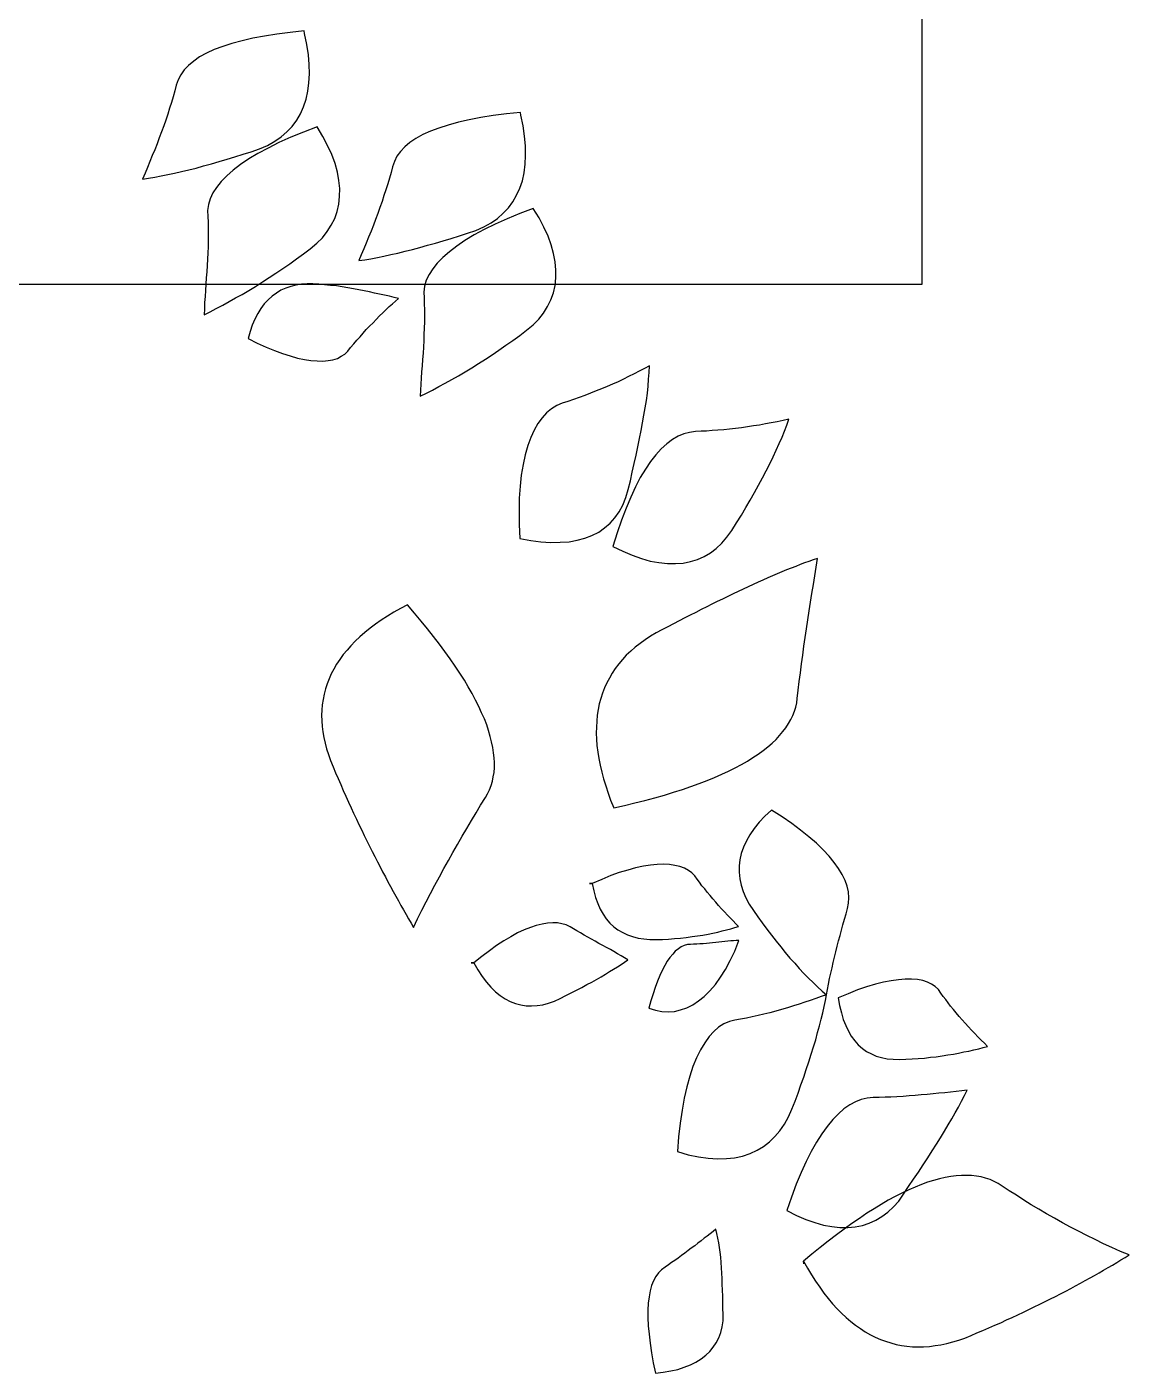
# Model space of a CAD drawing. Header units: metres. Extents: x -4.2 to 85, y -21.1 to 42.
# Drawn here: x 34.3388 to 34.6561, y 20.943 to 21.3307 of the extents above; entities that cross this region are included whole.
import ezdxf

# ---------------------------------------------------------------- set-up
doc = ezdxf.new("R2010")
doc.units = ezdxf.units.M
doc.header["$MEASUREMENT"] = 0
doc.layers.add('XREF ÁREAS COMUNS LILAC$0$MOB02', color=142, linetype='Continuous')
doc.layers.add('XREF ÁREAS COMUNS LILAC$0$VEGET', color=8, linetype='Continuous')

# ---------------------------------------------------------------- blocks, each defined once
blk = doc.blocks.new('XREF ÁREAS COMUNS LILAC$0$ARV')
at = {"layer": 'XREF ÁREAS COMUNS LILAC$0$VEGET'}
for points in [[(-4.11844, 1.73596), (-4.1178, 1.73585), (-4.1178, 1.73585), (-4.11924, 1.73694), (-4.12063, 1.73807), (-4.12192, 1.73914), (-4.12314, 1.74029), (-4.12428, 1.74138), (-4.12536, 1.74251), (-4.12639, 1.74363), (-4.12736, 1.7448), (-4.12823, 1.74595), (-4.12906, 1.74709), (-4.12978, 1.74826), (-4.13045, 1.74943), (-4.13106, 1.75063), (-4.13163, 1.75179), (-4.13209, 1.75302), (-4.13251, 1.75419), (-4.13282, 1.7554), (-4.13308, 1.7566), (-4.13329, 1.7578), (-4.13345, 1.75903), (-4.1335, 1.76025), (-4.1335, 1.76151), (-4.13345, 1.76276), (-4.1333, 1.764), (-4.13311, 1.76523), (-4.13285, 1.7665), (-4.1325, 1.76775), (-4.1321, 1.769), (-4.13164, 1.77029), (-4.13113, 1.77157), (-4.13053, 1.77283), (-4.12986, 1.77414), (-4.12986, 1.77414), (-4.1291, 1.77543), (-4.12835, 1.77667), (-4.1276, 1.77791), (-4.12684, 1.77915), (-4.12609, 1.78039), (-4.12534, 1.78163), (-4.12454, 1.78281), (-4.12379, 1.784), (-4.12305, 1.78519), (-4.12226, 1.78633), (-4.12152, 1.78747), (-4.12074, 1.78861), (-4.12, 1.78975), (-4.11922, 1.79083), (-4.11849, 1.79193), (-4.11776, 1.79302), (-4.11699, 1.79405), (-4.11627, 1.7951), (-4.1155, 1.79613), (-4.11478, 1.79713), (-4.11401, 1.79816), (-4.11331, 1.79911), (-4.11254, 1.8001), (-4.11184, 1.80104), (-4.11113, 1.80199), (-4.11038, 1.80288), (-4.10968, 1.80382), (-4.10899, 1.80467), (-4.10829, 1.80556), (-4.1076, 1.80641), (-4.10691, 1.80726), (-4.10622, 1.80806), (-4.10622, 1.80806), (-4.10569, 1.80605), (-4.10511, 1.804), (-4.10453, 1.80199), (-4.10388, 1.80002), (-4.10324, 1.79805), (-4.10255, 1.79607), (-4.10185, 1.79415), (-4.10115, 1.79222), (-4.1004, 1.79028), (-4.09965, 1.7884), (-4.09888, 1.78656), (-4.09812, 1.78473), (-4.0973, 1.78293), (-4.09648, 1.78113), (-4.0957, 1.7794), (-4.09487, 1.77765), (-4.09487, 1.77765), (-4.09446, 1.77673), (-4.09411, 1.77576), (-4.09382, 1.77476), (-4.09363, 1.77372), (-4.09349, 1.77269), (-4.09346, 1.77163), (-4.09349, 1.77052), (-4.09361, 1.76943), (-4.0938, 1.76825), (-4.09403, 1.76713), (-4.09438, 1.76593), (-4.09477, 1.76473), (-4.09522, 1.76349), (-4.09578, 1.76222), (-4.09639, 1.76095), (-4.0971, 1.75966), (-4.09787, 1.75832), (-4.09869, 1.75699), (-4.09962, 1.75557), (-4.10059, 1.75422), (-4.10163, 1.75277), (-4.10277, 1.75134), (-4.10395, 1.74992), (-4.1052, 1.7484), (-4.10655, 1.74691), (-4.10795, 1.74542), (-4.10942, 1.74384), (-4.11097, 1.74232), (-4.11259, 1.74071), (-4.11426, 1.73912), (-4.11598, 1.73748), (-4.1178, 1.73585), (-4.11844, 1.73596)], [(-4.05816, 1.73526), (-4.05816, 1.73526), (-4.05816, 1.73526), (-4.05983, 1.73583), (-4.0614, 1.73644), (-4.06281, 1.73707), (-4.0641, 1.73783), (-4.06524, 1.73857), (-4.06627, 1.73939), (-4.06718, 1.74029), (-4.06799, 1.74122), (-4.06863, 1.74224), (-4.06917, 1.74328), (-4.0696, 1.74441), (-4.06992, 1.74557), (-4.07007, 1.7468), (-4.07017, 1.74808), (-4.0701, 1.74943), (-4.06993, 1.75081), (-4.06993, 1.75081), (-4.0697, 1.75224), (-4.06943, 1.75361), (-4.06916, 1.75497), (-4.06884, 1.75633), (-4.06848, 1.75764), (-4.06817, 1.75895), (-4.06782, 1.7602), (-4.06742, 1.76145), (-4.06707, 1.76266), (-4.06669, 1.7638), (-4.06625, 1.76494), (-4.06588, 1.76604), (-4.06546, 1.76708), (-4.06509, 1.76813), (-4.06468, 1.76908), (-4.06428, 1.77002), (-4.06428, 1.77002), (-4.06365, 1.76922), (-4.06308, 1.76837), (-4.06241, 1.76755), (-4.06178, 1.76675), (-4.06115, 1.76594), (-4.06048, 1.76513), (-4.0598, 1.76431), (-4.05917, 1.76355), (-4.05848, 1.76279), (-4.0578, 1.76202), (-4.05711, 1.76126), (-4.05647, 1.76055), (-4.05582, 1.75989), (-4.05512, 1.75923), (-4.05452, 1.75857), (-4.05386, 1.75797), (-4.05386, 1.75797), (-4.05316, 1.7573), (-4.05258, 1.7565), (-4.05217, 1.75563), (-4.05188, 1.75462), (-4.05165, 1.75353), (-4.05159, 1.75231), (-4.0517, 1.75101), (-4.05188, 1.74958), (-4.05221, 1.74812), (-4.05267, 1.74653), (-4.05324, 1.74486), (-4.05397, 1.74311), (-4.05483, 1.74123), (-4.05579, 1.73932), (-4.05692, 1.73733), (-4.05816, 1.73526)], [(-4.10712, 1.73051), (-4.10712, 1.73051), (-4.10712, 1.73051), (-4.10786, 1.7328), (-4.10846, 1.73501), (-4.10888, 1.7371), (-4.10917, 1.73911), (-4.10926, 1.74104), (-4.10917, 1.74284), (-4.10894, 1.74462), (-4.10858, 1.74622), (-4.10802, 1.7478), (-4.10734, 1.74925), (-4.10646, 1.75062), (-4.10545, 1.75187), (-4.10426, 1.75304), (-4.10292, 1.75414), (-4.10146, 1.75511), (-4.09981, 1.75596), (-4.09981, 1.75596), (-4.09795, 1.75687), (-4.09615, 1.75774), (-4.09439, 1.75862), (-4.09264, 1.75945), (-4.09096, 1.76023), (-4.08927, 1.76097), (-4.08764, 1.76172), (-4.08607, 1.76242), (-4.08449, 1.76313), (-4.08298, 1.76374), (-4.08152, 1.76437), (-4.08007, 1.76494), (-4.07867, 1.76547), (-4.07728, 1.76596), (-4.07594, 1.76645), (-4.07467, 1.76685), (-4.07467, 1.76685), (-4.07496, 1.76568), (-4.0753, 1.76448), (-4.0756, 1.76322), (-4.0759, 1.762), (-4.07621, 1.76069), (-4.07651, 1.75943), (-4.07683, 1.75812), (-4.07714, 1.75681), (-4.07746, 1.75545), (-4.07772, 1.75413), (-4.07803, 1.75282), (-4.0783, 1.75145), (-4.07856, 1.75013), (-4.07877, 1.7488), (-4.07904, 1.74748), (-4.07925, 1.74616), (-4.07925, 1.74616), (-4.07956, 1.74484), (-4.08006, 1.74361), (-4.08076, 1.74237), (-4.08161, 1.74119), (-4.0827, 1.74005), (-4.08398, 1.73895), (-4.08542, 1.73787), (-4.08709, 1.73688), (-4.08891, 1.73591), (-4.09097, 1.73498), (-4.09319, 1.73407), (-4.09559, 1.73325), (-4.09818, 1.7325), (-4.10096, 1.73179), (-4.10394, 1.73111), (-4.10712, 1.73051)], [(-4.01848, 1.71453), (-4.01848, 1.71453), (-4.01848, 1.71453), (-4.02004, 1.71327), (-4.02157, 1.7122), (-4.02309, 1.71124), (-4.02462, 1.71052), (-4.02613, 1.70991), (-4.02756, 1.70948), (-4.02907, 1.70917), (-4.0305, 1.70905), (-4.0319, 1.70912), (-4.03333, 1.7093), (-4.03474, 1.70963), (-4.03612, 1.71015), (-4.03743, 1.71081), (-4.03877, 1.71158), (-4.04007, 1.71255), (-4.04136, 1.71366), (-4.04136, 1.71366), (-4.04263, 1.71482), (-4.04385, 1.71603), (-4.04512, 1.71724), (-4.04629, 1.71844), (-4.04745, 1.71968), (-4.04862, 1.72088), (-4.04974, 1.72206), (-4.0508, 1.72329), (-4.05182, 1.72451), (-4.05284, 1.72569), (-4.05381, 1.72685), (-4.05468, 1.72805), (-4.05555, 1.7292), (-4.05638, 1.73034), (-4.05715, 1.73147), (-4.05784, 1.73254), (-4.05784, 1.73254), (-4.05662, 1.7326), (-4.0554, 1.73265), (-4.05412, 1.73275), (-4.0529, 1.73286), (-4.05167, 1.73296), (-4.05044, 1.73307), (-4.04922, 1.73317), (-4.04798, 1.73333), (-4.04671, 1.73343), (-4.04547, 1.73358), (-4.04424, 1.73373), (-4.043, 1.73389), (-4.04177, 1.73404), (-4.04048, 1.73419), (-4.03924, 1.7344), (-4.03801, 1.73455), (-4.03801, 1.73455), (-4.03679, 1.73461), (-4.03554, 1.73451), (-4.03427, 1.73425), (-4.03304, 1.73375), (-4.03183, 1.73316), (-4.03055, 1.7323), (-4.02935, 1.7313), (-4.02813, 1.73014), (-4.02688, 1.72878), (-4.02566, 1.72728), (-4.02442, 1.72557), (-4.02321, 1.72371), (-4.02203, 1.72165), (-4.02082, 1.71944), (-4.01963, 1.71708), (-4.01848, 1.71453)], [(-4.0974, 1.70435), (-4.0974, 1.70435), (-4.0974, 1.70435), (-4.09776, 1.70683), (-4.09789, 1.70917), (-4.09793, 1.71139), (-4.09775, 1.71348), (-4.09743, 1.71545), (-4.09699, 1.71724), (-4.09637, 1.71896), (-4.09556, 1.72054), (-4.09462, 1.722), (-4.09355, 1.72329), (-4.09235, 1.72451), (-4.09102, 1.72556), (-4.08956, 1.72648), (-4.08792, 1.72728), (-4.0862, 1.72796), (-4.08435, 1.72847), (-4.08435, 1.72847), (-4.08247, 1.72893), (-4.08059, 1.72933), (-4.07871, 1.72973), (-4.07688, 1.7301), (-4.07507, 1.73041), (-4.07329, 1.73078), (-4.07154, 1.73106), (-4.06983, 1.73134), (-4.06818, 1.73158), (-4.06653, 1.73177), (-4.06499, 1.73197), (-4.06345, 1.73213), (-4.06196, 1.73229), (-4.06053, 1.73242), (-4.05916, 1.7325), (-4.05784, 1.73254), (-4.05784, 1.73254), (-4.05842, 1.73142), (-4.059, 1.73031), (-4.05959, 1.72914), (-4.06018, 1.72797), (-4.06078, 1.72676), (-4.06133, 1.72554), (-4.06194, 1.72427), (-4.06249, 1.72305), (-4.06304, 1.72178), (-4.0636, 1.72051), (-4.06411, 1.71923), (-4.06461, 1.718), (-4.06507, 1.71671), (-4.06552, 1.71547), (-4.06597, 1.71423), (-4.06637, 1.71298), (-4.06637, 1.71298), (-4.06686, 1.7118), (-4.06755, 1.71065), (-4.06843, 1.70958), (-4.06953, 1.70865), (-4.07084, 1.70775), (-4.07232, 1.70698), (-4.07405, 1.70625), (-4.07592, 1.70564), (-4.07797, 1.70511), (-4.08025, 1.70472), (-4.08267, 1.70441), (-4.08528, 1.70417), (-4.08807, 1.70406), (-4.091, 1.70403), (-4.09411, 1.70412), (-4.0974, 1.70435)], [(-4.14738, 1.70642), (-4.14738, 1.70642), (-4.14738, 1.70642), (-4.14696, 1.70811), (-4.14644, 1.70975), (-4.14585, 1.71126), (-4.14518, 1.71262), (-4.14446, 1.71391), (-4.14368, 1.71505), (-4.1428, 1.71612), (-4.14185, 1.71702), (-4.14086, 1.71782), (-4.1398, 1.71846), (-4.13871, 1.71899), (-4.13753, 1.71941), (-4.13628, 1.71966), (-4.135, 1.71981), (-4.13364, 1.71979), (-4.13226, 1.71962), (-4.13226, 1.71962), (-4.13083, 1.71939), (-4.12945, 1.71917), (-4.12813, 1.71896), (-4.1268, 1.71874), (-4.12553, 1.71849), (-4.12425, 1.71829), (-4.12303, 1.71804), (-4.12186, 1.7178), (-4.1207, 1.71751), (-4.11957, 1.71728), (-4.11846, 1.717), (-4.1174, 1.71668), (-4.11639, 1.71637), (-4.11538, 1.71606), (-4.11443, 1.7157), (-4.11349, 1.7153), (-4.11349, 1.7153), (-4.11407, 1.71479), (-4.11467, 1.71423), (-4.11527, 1.71362), (-4.11587, 1.71301), (-4.11652, 1.71241), (-4.11718, 1.71176), (-4.11783, 1.71116), (-4.1185, 1.71046), (-4.11911, 1.7098), (-4.11977, 1.70915), (-4.12043, 1.7085), (-4.12109, 1.70785), (-4.1217, 1.70714), (-4.12231, 1.70648), (-4.12292, 1.70587), (-4.12353, 1.70521), (-4.12353, 1.70521), (-4.12419, 1.70451), (-4.12499, 1.70393), (-4.12588, 1.70342), (-4.12689, 1.70308), (-4.12804, 1.70281), (-4.12928, 1.70266), (-4.1306, 1.70257), (-4.13206, 1.7026), (-4.13365, 1.70275), (-4.13528, 1.70296), (-4.13709, 1.7033), (-4.13893, 1.70375), (-4.14092, 1.70427), (-4.14298, 1.70491), (-4.14514, 1.7056), (-4.14738, 1.70642)], [(-4.02291, 1.67935), (-4.02291, 1.67935), (-4.02203, 1.68167), (-4.02117, 1.68391), (-4.02027, 1.68608), (-4.01937, 1.68821), (-4.01849, 1.69023), (-4.01757, 1.6922), (-4.01667, 1.69407), (-4.01578, 1.69585), (-4.01484, 1.69761), (-4.01392, 1.69928), (-4.01301, 1.70085), (-4.01206, 1.70236), (-4.01113, 1.70377), (-4.01021, 1.70514), (-4.00924, 1.70644), (-4.00834, 1.70766), (-4.00736, 1.70876), (-4.00643, 1.70982), (-4.00546, 1.71083), (-4.00451, 1.71173), (-4.00352, 1.71258), (-4.00259, 1.71334), (-4.00163, 1.71399), (-4.00062, 1.71459), (-3.99968, 1.71514), (-3.9987, 1.71559), (-3.99773, 1.71599), (-3.99677, 1.71629), (-3.99577, 1.71653), (-3.99479, 1.71668), (-3.99382, 1.71678), (-3.99286, 1.71677), (-3.99286, 1.71677), (-3.99091, 1.71671), (-3.98895, 1.71665), (-3.98698, 1.71664), (-3.98497, 1.71662), (-3.98301, 1.7166), (-3.98099, 1.71658), (-3.97898, 1.71656), (-3.97701, 1.7166), (-3.97499, 1.71663), (-3.97297, 1.71666), (-3.97095, 1.71669), (-3.96897, 1.71672), (-3.96695, 1.71675), (-3.96498, 1.71679), (-3.96301, 1.71682), (-3.96104, 1.71686), (-3.96104, 1.71686), (-3.96148, 1.71597), (-3.96198, 1.71505), (-3.96243, 1.71411), (-3.96294, 1.71318), (-3.96349, 1.71226), (-3.964, 1.71129), (-3.96456, 1.71032), (-3.96511, 1.70935), (-3.96572, 1.70839), (-3.96629, 1.70737), (-3.9669, 1.70641), (-3.96756, 1.70541), (-3.96818, 1.70439), (-3.96885, 1.70334), (-3.96952, 1.70234), (-3.97019, 1.70129), (-3.97086, 1.70024), (-3.97158, 1.69919), (-3.97231, 1.6981), (-3.97304, 1.69701), (-3.97377, 1.69592), (-3.9745, 1.69482), (-3.97528, 1.69374), (-3.97607, 1.6926), (-3.97686, 1.69147), (-3.97764, 1.69033), (-3.97843, 1.6892), (-3.97927, 1.68803), (-3.98011, 1.6869), (-3.98095, 1.68572), (-3.9818, 1.6845), (-3.98265, 1.68332), (-3.98265, 1.68332), (-3.98359, 1.68216), (-3.98452, 1.68105), (-3.98554, 1.68006), (-3.9865, 1.6791), (-3.98755, 1.67821), (-3.98859, 1.67737), (-3.98967, 1.67664), (-3.99074, 1.67595), (-3.9919, 1.67533), (-3.99299, 1.6748), (-3.99417, 1.67433), (-3.99535, 1.67392), (-3.99652, 1.67355), (-3.99773, 1.67324), (-3.99897, 1.67303), (-4.00025, 1.67289), (-4.00153, 1.67279), (-4.00279, 1.67279), (-4.00414, 1.67286), (-4.00548, 1.67297), (-4.00682, 1.67313), (-4.00819, 1.67335), (-4.0096, 1.67368), (-4.01101, 1.67406), (-4.0124, 1.67448), (-4.01388, 1.67497), (-4.01535, 1.67556), (-4.01681, 1.6762), (-4.01831, 1.67689), (-4.01981, 1.67764), (-4.02134, 1.67844), (-4.02291, 1.67935)], [(-4.06637, 1.69347), (-4.06637, 1.69347), (-4.06637, 1.69347), (-4.06664, 1.69498), (-4.0667, 1.69645), (-4.06658, 1.69784), (-4.0663, 1.69926), (-4.06579, 1.70059), (-4.06512, 1.7019), (-4.06427, 1.70312), (-4.06322, 1.70431), (-4.06203, 1.70543), (-4.0606, 1.70651), (-4.05903, 1.70752), (-4.05727, 1.70845), (-4.05536, 1.7093), (-4.05322, 1.71007), (-4.05099, 1.71077), (-4.04853, 1.71138), (-4.04853, 1.71138), (-4.04862, 1.71079), (-4.04877, 1.71016), (-4.04887, 1.70957), (-4.04902, 1.70894), (-4.04918, 1.70826), (-4.04933, 1.70763), (-4.04949, 1.70695), (-4.0497, 1.70628), (-4.04986, 1.7056), (-4.05002, 1.70492), (-4.05018, 1.70424), (-4.05034, 1.70356), (-4.0505, 1.70283), (-4.05061, 1.70214), (-4.05078, 1.70141), (-4.05089, 1.70072), (-4.05089, 1.70072), (-4.05105, 1.70004), (-4.05136, 1.69939), (-4.05176, 1.69874), (-4.05226, 1.69817), (-4.05286, 1.69756), (-4.0536, 1.69707), (-4.05443, 1.69655), (-4.05537, 1.6961), (-4.05639, 1.69566), (-4.05757, 1.69524), (-4.05879, 1.69488), (-4.0601, 1.69454), (-4.06157, 1.69422), (-4.06307, 1.69395), (-4.06467, 1.69371), (-4.06637, 1.69347)], [(-4.04054, 1.67632), (-4.04044, 1.67696), (-4.04044, 1.67696), (-4.04201, 1.67752), (-4.04343, 1.6781), (-4.04473, 1.67881), (-4.04587, 1.67955), (-4.04695, 1.68033), (-4.04788, 1.68118), (-4.04868, 1.68212), (-4.04939, 1.68309), (-4.04992, 1.68413), (-4.0504, 1.68527), (-4.05072, 1.68638), (-4.05098, 1.68758), (-4.05113, 1.68886), (-4.05112, 1.69017), (-4.05106, 1.69152), (-4.05089, 1.69291), (-4.05089, 1.69291), (-4.05066, 1.69433), (-4.05039, 1.6957), (-4.05008, 1.69701), (-4.04981, 1.69833), (-4.04946, 1.69958), (-4.04911, 1.70084), (-4.04877, 1.702), (-4.04844, 1.70315), (-4.04805, 1.7043), (-4.04768, 1.70535), (-4.04731, 1.7064), (-4.04691, 1.70734), (-4.0465, 1.70829), (-4.04616, 1.70919), (-4.04576, 1.71008), (-4.04538, 1.71088), (-4.04538, 1.71088), (-4.04489, 1.71019), (-4.04435, 1.70945), (-4.04376, 1.70875), (-4.04322, 1.70801), (-4.04258, 1.70725), (-4.042, 1.7065), (-4.04136, 1.70575), (-4.04072, 1.70504), (-4.04009, 1.70428), (-4.0394, 1.70357), (-4.03876, 1.70281), (-4.03811, 1.70215), (-4.03747, 1.70144), (-4.03677, 1.70078), (-4.03616, 1.70017), (-4.0355, 1.69956), (-4.0355, 1.69956), (-4.03491, 1.69881), (-4.0345, 1.69794), (-4.03415, 1.69698), (-4.03391, 1.69593), (-4.0338, 1.69475), (-4.03379, 1.69354), (-4.03391, 1.6922), (-4.03418, 1.69083), (-4.03452, 1.68932), (-4.03497, 1.68778), (-4.03559, 1.68612), (-4.03632, 1.68442), (-4.03716, 1.68264), (-4.0381, 1.68082), (-4.03921, 1.67893), (-4.04044, 1.67696), (-4.04054, 1.67632)], [(-3.96477, 1.67098), (-3.96477, 1.67098), (-3.96477, 1.67098), (-3.96551, 1.67332), (-3.96611, 1.67553), (-3.96657, 1.67768), (-3.96685, 1.67974), (-3.96693, 1.68172), (-3.96688, 1.68362), (-3.96664, 1.6854), (-3.96627, 1.6871), (-3.96571, 1.68868), (-3.96502, 1.69018), (-3.96414, 1.6916), (-3.96313, 1.69285), (-3.96198, 1.69403), (-3.9606, 1.69512), (-3.95914, 1.69604), (-3.95749, 1.69689), (-3.95749, 1.69689), (-3.95564, 1.69775), (-3.95379, 1.69856), (-3.95196, 1.69933), (-3.95018, 1.70005), (-3.94835, 1.70077), (-3.94658, 1.70144), (-3.94485, 1.70212), (-3.94315, 1.70271), (-3.94144, 1.70329), (-3.93984, 1.70384), (-3.93821, 1.70428), (-3.93667, 1.70474), (-3.93514, 1.70515), (-3.93372, 1.70553), (-3.93231, 1.70581), (-3.93096, 1.70609), (-3.93096, 1.70609), (-3.93141, 1.70486), (-3.93186, 1.70362), (-3.93232, 1.70233), (-3.93273, 1.70103), (-3.93319, 1.69975), (-3.93355, 1.69844), (-3.93396, 1.69715), (-3.93432, 1.69584), (-3.93468, 1.69454), (-3.93504, 1.69324), (-3.93534, 1.69198), (-3.93565, 1.69066), (-3.9359, 1.68939), (-3.9362, 1.68818), (-3.9364, 1.68695), (-3.93664, 1.68573), (-3.93664, 1.68573), (-3.937, 1.68443), (-3.9375, 1.6832), (-3.9382, 1.682), (-3.93914, 1.68084), (-3.94023, 1.6797), (-3.94151, 1.67865), (-3.94303, 1.67763), (-3.9447, 1.67669), (-3.94656, 1.67578), (-3.94857, 1.67489), (-3.95081, 1.67409), (-3.95325, 1.67337), (-3.95583, 1.67268), (-3.95866, 1.67202), (-3.96161, 1.67149), (-3.96477, 1.67098)], [(-4.06191, 1.65248), (-4.0618, 1.65312), (-4.0618, 1.65312), (-4.06324, 1.6542), (-4.06457, 1.65537), (-4.0657, 1.65651), (-4.06668, 1.65763), (-4.06754, 1.65883), (-4.06826, 1.66), (-4.06883, 1.6612), (-4.06924, 1.66242), (-4.06955, 1.66363), (-4.06965, 1.66486), (-4.06971, 1.66608), (-4.06956, 1.66732), (-4.06931, 1.66854), (-4.06896, 1.66979), (-4.06846, 1.67102), (-4.06781, 1.67223), (-4.06781, 1.67223), (-4.06702, 1.67341), (-4.06622, 1.6746), (-4.06544, 1.67573), (-4.06466, 1.67681), (-4.06388, 1.6779), (-4.06311, 1.67894), (-4.06239, 1.67993), (-4.06163, 1.68092), (-4.06092, 1.68186), (-4.06018, 1.68275), (-4.05949, 1.6836), (-4.05885, 1.6844), (-4.05817, 1.6852), (-4.05755, 1.68591), (-4.05694, 1.68662), (-4.05633, 1.68728), (-4.05633, 1.68728), (-4.05595, 1.68646), (-4.05563, 1.68565), (-4.05526, 1.68479), (-4.0549, 1.68392), (-4.05453, 1.68306), (-4.05422, 1.68215), (-4.05387, 1.68123), (-4.05356, 1.68033), (-4.05319, 1.67946), (-4.05284, 1.67855), (-4.05253, 1.67764), (-4.05216, 1.67678), (-4.0518, 1.67591), (-4.05143, 1.67505), (-4.05111, 1.67424), (-4.05073, 1.67342), (-4.05073, 1.67342), (-4.05048, 1.67247), (-4.05034, 1.67149), (-4.0503, 1.67048), (-4.05042, 1.66939), (-4.05066, 1.66822), (-4.05105, 1.66707), (-4.05155, 1.66584), (-4.05215, 1.66457), (-4.05292, 1.66324), (-4.05379, 1.66191), (-4.05482, 1.66052), (-4.05596, 1.65908), (-4.05725, 1.65763), (-4.05864, 1.65619), (-4.06014, 1.65466), (-4.0618, 1.65312), (-4.06191, 1.65248)], [(-3.96597, 1.65), (-3.96597, 1.65), (-3.96597, 1.65), (-3.96607, 1.65249), (-3.96601, 1.6548), (-3.96585, 1.65704), (-3.96552, 1.6591), (-3.9651, 1.66106), (-3.96452, 1.66283), (-3.9638, 1.66448), (-3.963, 1.66596), (-3.96202, 1.66737), (-3.96093, 1.66855), (-3.9597, 1.66962), (-3.95834, 1.67051), (-3.95686, 1.67128), (-3.95525, 1.67188), (-3.95352, 1.6723), (-3.95165, 1.67261), (-3.95165, 1.67261), (-3.94961, 1.67279), (-3.94762, 1.67292), (-3.94567, 1.67311), (-3.94374, 1.67326), (-3.94185, 1.67336), (-3.93996, 1.67351), (-3.93813, 1.67362), (-3.93636, 1.67369), (-3.93463, 1.67376), (-3.93291, 1.67379), (-3.93124, 1.67382), (-3.92958, 1.67381), (-3.92798, 1.67375), (-3.92643, 1.67366), (-3.92493, 1.67357), (-3.92344, 1.67343), (-3.92344, 1.67343), (-3.92421, 1.67239), (-3.92499, 1.67131), (-3.92571, 1.67027), (-3.9265, 1.66913), (-3.92723, 1.66804), (-3.92796, 1.66695), (-3.92865, 1.6658), (-3.92939, 1.66465), (-3.93008, 1.6635), (-3.93071, 1.66235), (-3.93141, 1.66115), (-3.93205, 1.65999), (-3.9327, 1.65878), (-3.93334, 1.65762), (-3.93394, 1.65641), (-3.93453, 1.65519), (-3.93453, 1.65519), (-3.93522, 1.65404), (-3.9361, 1.65298), (-3.93717, 1.65199), (-3.93836, 1.65117), (-3.93979, 1.65039), (-3.94135, 1.64978), (-3.94315, 1.64927), (-3.94503, 1.64886), (-3.94714, 1.64855), (-3.94939, 1.6484), (-3.95177, 1.64833), (-3.95432, 1.64844), (-3.95701, 1.64862), (-3.95983, 1.64897), (-3.96284, 1.6494), (-3.96597, 1.65)], [(-3.98425, 1.62712), (-3.98425, 1.62712), (-3.98425, 1.62712), (-3.98529, 1.62567), (-3.98632, 1.62427), (-3.98739, 1.62298), (-3.98844, 1.62174), (-3.98953, 1.6206), (-3.99061, 1.61952), (-3.99174, 1.61849), (-3.99285, 1.6175), (-3.99395, 1.61662), (-3.99509, 1.6158), (-3.99622, 1.61507), (-3.99733, 1.61439), (-3.99849, 1.61377), (-3.99964, 1.6132), (-4.00083, 1.61273), (-4.002, 1.61232), (-4.00316, 1.612), (-4.00431, 1.61173), (-4.00551, 1.61152), (-4.00669, 1.61136), (-4.00791, 1.6113), (-4.00912, 1.61129), (-4.01033, 1.61133), (-4.01151, 1.61147), (-4.01274, 1.61167), (-4.01396, 1.61192), (-4.01517, 1.61226), (-4.01637, 1.61266), (-4.01761, 1.61311), (-4.01884, 1.61361), (-4.02005, 1.6142), (-4.02131, 1.61486), (-4.02131, 1.61486), (-4.0226, 1.61562), (-4.02384, 1.61637), (-4.02508, 1.61713), (-4.02632, 1.61788), (-4.02756, 1.61863), (-4.02875, 1.61938), (-4.02998, 1.62018), (-4.03117, 1.62093), (-4.03231, 1.62167), (-4.0335, 1.62246), (-4.03464, 1.6232), (-4.03577, 1.62399), (-4.03692, 1.62472), (-4.03805, 1.62551), (-4.03914, 1.62624), (-4.04024, 1.62697), (-4.04127, 1.62774), (-4.04236, 1.62847), (-4.0434, 1.62924), (-4.04444, 1.62996), (-4.04548, 1.63074), (-4.04647, 1.63145), (-4.04746, 1.63221), (-4.04846, 1.63293), (-4.0494, 1.63363), (-4.05039, 1.6344), (-4.05133, 1.6351), (-4.05223, 1.6358), (-4.05318, 1.63651), (-4.05407, 1.6372), (-4.05497, 1.6379), (-4.05582, 1.63859), (-4.05582, 1.63859), (-4.0538, 1.63923), (-4.05172, 1.6399), (-4.0497, 1.64059), (-4.04772, 1.64128), (-4.04574, 1.64202), (-4.04375, 1.64276), (-4.04177, 1.6435), (-4.03983, 1.64425), (-4.0379, 1.645), (-4.03596, 1.64574), (-4.03402, 1.64654), (-4.03214, 1.6473), (-4.03024, 1.6481), (-4.02835, 1.64891), (-4.02651, 1.64967), (-4.02467, 1.65049), (-4.02467, 1.65049), (-4.02375, 1.65084), (-4.0228, 1.65114), (-4.0218, 1.65139), (-4.02082, 1.65153), (-4.0198, 1.65157), (-4.01879, 1.65161), (-4.01769, 1.65154), (-4.0166, 1.65141), (-4.01553, 1.65119), (-4.01442, 1.65091), (-4.01326, 1.65057), (-4.01207, 1.65013), (-4.01089, 1.64964), (-4.00967, 1.64909), (-4.00845, 1.64849), (-4.0072, 1.64779), (-4.00592, 1.64698), (-4.00459, 1.64616), (-4.00328, 1.64524), (-4.00192, 1.64427), (-4.00058, 1.6432), (-3.99919, 1.64212), (-3.99782, 1.64089), (-3.99636, 1.63964), (-3.99491, 1.6383), (-3.99347, 1.63691), (-3.99199, 1.63547), (-3.99047, 1.63391), (-3.98897, 1.63231), (-3.98742, 1.63065), (-3.98583, 1.62893), (-3.98425, 1.62712)], [(-3.89208, 1.64264), (-3.89208, 1.64264), (-3.89364, 1.63981), (-3.89518, 1.63714), (-3.89674, 1.63466), (-3.89831, 1.6324), (-3.89981, 1.63032), (-3.90132, 1.62844), (-3.90284, 1.62682), (-3.90433, 1.62534), (-3.9058, 1.62407), (-3.90723, 1.62299), (-3.90868, 1.62216), (-3.91004, 1.62152), (-3.91142, 1.62109), (-3.91276, 1.6209), (-3.91412, 1.62091), (-3.91539, 1.62117), (-3.91539, 1.62117), (-3.91672, 1.62138), (-3.91804, 1.62159), (-3.91942, 1.62182), (-3.92075, 1.62198), (-3.92214, 1.62215), (-3.92353, 1.62227), (-3.92492, 1.6224), (-3.92636, 1.62253), (-3.92775, 1.62265), (-3.92915, 1.62272), (-3.93055, 1.62284), (-3.93195, 1.62292), (-3.93334, 1.62304), (-3.93468, 1.62315), (-3.93607, 1.62328), (-3.93742, 1.62339), (-3.93742, 1.62339), (-3.93656, 1.62466), (-3.93565, 1.62593), (-3.93468, 1.62724), (-3.93372, 1.62855), (-3.93269, 1.62989), (-3.93167, 1.63124), (-3.9306, 1.63258), (-3.92947, 1.63396), (-3.92829, 1.63534), (-3.92711, 1.63671), (-3.92593, 1.63809), (-3.92466, 1.63944), (-3.92337, 1.64085), (-3.9221, 1.64221), (-3.92076, 1.64361), (-3.91939, 1.64495), (-3.91939, 1.64495), (-3.91797, 1.64624), (-3.91654, 1.64732), (-3.91504, 1.64819), (-3.91346, 1.64889), (-3.91186, 1.64944), (-3.91024, 1.64979), (-3.90856, 1.64992), (-3.90681, 1.64984), (-3.90508, 1.64961), (-3.90328, 1.64917), (-3.90146, 1.64858), (-3.89963, 1.64778), (-3.89777, 1.64678), (-3.8959, 1.64557), (-3.894, 1.64421), (-3.89208, 1.64264)], [(-3.8711, 1.63675), (-3.8711, 1.63675), (-3.87189, 1.6337), (-3.87265, 1.6308), (-3.87349, 1.62811), (-3.87435, 1.62558), (-3.87523, 1.62325), (-3.87618, 1.62108), (-3.87715, 1.61912), (-3.8781, 1.61731), (-3.8791, 1.61575), (-3.88019, 1.61431), (-3.88129, 1.61313), (-3.88241, 1.6121), (-3.88355, 1.61127), (-3.88476, 1.61066), (-3.88598, 1.61025), (-3.88723, 1.61), (-3.88723, 1.61), (-3.88852, 1.60985), (-3.88986, 1.60966), (-3.8912, 1.60948), (-3.89255, 1.60924), (-3.8939, 1.609), (-3.8953, 1.60877), (-3.89665, 1.60848), (-3.89806, 1.60821), (-3.89947, 1.60788), (-3.90083, 1.60759), (-3.90224, 1.60726), (-3.90361, 1.60688), (-3.90503, 1.60655), (-3.9064, 1.60617), (-3.90777, 1.60583), (-3.90914, 1.60545), (-3.90914, 1.60545), (-3.90878, 1.60675), (-3.90836, 1.60809), (-3.90789, 1.60948), (-3.90735, 1.61091), (-3.90682, 1.61238), (-3.90627, 1.61391), (-3.90561, 1.61547), (-3.90501, 1.61703), (-3.9043, 1.61863), (-3.90358, 1.62028), (-3.90286, 1.62193), (-3.90209, 1.62362), (-3.90131, 1.62531), (-3.90048, 1.62705), (-3.89965, 1.62878), (-3.89876, 1.63055), (-3.89876, 1.63055), (-3.89774, 1.6322), (-3.89659, 1.63368), (-3.89543, 1.63496), (-3.89409, 1.6361), (-3.89272, 1.63709), (-3.89123, 1.63791), (-3.88967, 1.63852), (-3.88802, 1.63901), (-3.88626, 1.63934), (-3.88442, 1.63949), (-3.88251, 1.63944), (-3.88052, 1.63927), (-3.87841, 1.63893), (-3.87627, 1.63844), (-3.87401, 1.63777), (-3.87167, 1.63694), (-3.8711, 1.63675)], [(-3.92999, 1.58328), (-3.92999, 1.58328), (-3.93069, 1.58546), (-3.93132, 1.58753), (-3.93181, 1.58952), (-3.93221, 1.5914), (-3.93253, 1.59317), (-3.93277, 1.59487), (-3.93286, 1.59645), (-3.93293, 1.59792), (-3.93281, 1.59931), (-3.93265, 1.6006), (-3.93237, 1.60176), (-3.93204, 1.60282), (-3.93159, 1.60375), (-3.93101, 1.60457), (-3.93039, 1.60527), (-3.92964, 1.60586), (-3.92964, 1.60586), (-3.92875, 1.60637), (-3.92786, 1.60693), (-3.92696, 1.6075), (-3.92605, 1.60811), (-3.92516, 1.60867), (-3.92425, 1.60928), (-3.9234, 1.6099), (-3.92253, 1.61057), (-3.92168, 1.61119), (-3.92082, 1.61181), (-3.92002, 1.61243), (-3.91921, 1.61306), (-3.91845, 1.61369), (-3.9177, 1.61428), (-3.917, 1.61487), (-3.91635, 1.61548), (-3.91635, 1.61548), (-3.91626, 1.61445), (-3.91613, 1.61337), (-3.91606, 1.61225), (-3.91594, 1.61112), (-3.91588, 1.60995), (-3.91576, 1.60878), (-3.91571, 1.60756), (-3.91565, 1.60634), (-3.91559, 1.60512), (-3.91554, 1.60385), (-3.9155, 1.60258), (-3.9155, 1.60127), (-3.91556, 1.59997), (-3.91563, 1.59862), (-3.91568, 1.59732), (-3.9158, 1.59598), (-3.9158, 1.59598), (-3.91595, 1.59469), (-3.91621, 1.59342), (-3.9166, 1.59222), (-3.91703, 1.59113), (-3.9176, 1.59007), (-3.91822, 1.58906), (-3.91897, 1.58817), (-3.91981, 1.58729), (-3.92074, 1.58654), (-3.92177, 1.58579), (-3.92288, 1.58516), (-3.92412, 1.58466), (-3.92546, 1.58417), (-3.92688, 1.58379), (-3.92839, 1.58348), (-3.92999, 1.58328)], [(-3.88074, 1.59197), (-3.88074, 1.59197), (-3.8823, 1.58914), (-3.88384, 1.58647), (-3.8854, 1.58399), (-3.88697, 1.58172), (-3.88846, 1.57964), (-3.88997, 1.57777), (-3.8915, 1.57615), (-3.89299, 1.57467), (-3.89446, 1.5734), (-3.89589, 1.57232), (-3.89733, 1.57149), (-3.8987, 1.57085), (-3.90008, 1.57042), (-3.90142, 1.57023), (-3.90278, 1.57024), (-3.90405, 1.5705), (-3.90405, 1.5705), (-3.90537, 1.57071), (-3.9067, 1.57092), (-3.90808, 1.57114), (-3.90941, 1.57131), (-3.9108, 1.57148), (-3.91219, 1.5716), (-3.91358, 1.57172), (-3.91502, 1.57186), (-3.91641, 1.57198), (-3.91781, 1.57205), (-3.91921, 1.57217), (-3.92061, 1.57225), (-3.922, 1.57237), (-3.92334, 1.57248), (-3.92473, 1.57261), (-3.92607, 1.57272), (-3.92607, 1.57272), (-3.92522, 1.57399), (-3.92431, 1.57526), (-3.92334, 1.57657), (-3.92237, 1.57787), (-3.92135, 1.57922), (-3.92033, 1.58057), (-3.91926, 1.58191), (-3.91813, 1.58329), (-3.91695, 1.58467), (-3.91577, 1.58604), (-3.91459, 1.58742), (-3.91332, 1.58877), (-3.91203, 1.59018), (-3.91076, 1.59154), (-3.90942, 1.59294), (-3.90805, 1.59428), (-3.90805, 1.59428), (-3.90663, 1.59557), (-3.9052, 1.59665), (-3.9037, 1.59752), (-3.90212, 1.59822), (-3.90052, 1.59877), (-3.8989, 1.59912), (-3.89722, 1.59925), (-3.89547, 1.59917), (-3.89374, 1.59894), (-3.89194, 1.5985), (-3.89012, 1.59791), (-3.88828, 1.59711), (-3.88643, 1.59611), (-3.88456, 1.5949), (-3.88266, 1.59354), (-3.88074, 1.59197)], [(-3.85975, 1.58608), (-3.85975, 1.58608), (-3.86055, 1.58303), (-3.86131, 1.58013), (-3.86215, 1.57744), (-3.86301, 1.57491), (-3.86389, 1.57258), (-3.86484, 1.57041), (-3.86581, 1.56845), (-3.86675, 1.56663), (-3.86776, 1.56508), (-3.86885, 1.56364), (-3.86995, 1.56246), (-3.87107, 1.56143), (-3.87221, 1.5606), (-3.87342, 1.55999), (-3.87464, 1.55958), (-3.87589, 1.55933), (-3.87589, 1.55933), (-3.87718, 1.55918), (-3.87852, 1.55899), (-3.87986, 1.5588), (-3.88121, 1.55857), (-3.88256, 1.55833), (-3.88395, 1.5581), (-3.88531, 1.55781), (-3.88672, 1.55754), (-3.88813, 1.55721), (-3.88949, 1.55692), (-3.8909, 1.55659), (-3.89227, 1.55621), (-3.89369, 1.55588), (-3.89506, 1.5555), (-3.89642, 1.55516), (-3.8978, 1.55477), (-3.8978, 1.55477), (-3.89744, 1.55608), (-3.89702, 1.55742), (-3.89654, 1.55881), (-3.89601, 1.56024), (-3.89547, 1.56171), (-3.89493, 1.56324), (-3.89427, 1.5648), (-3.89367, 1.56636), (-3.89296, 1.56796), (-3.89224, 1.56961), (-3.89152, 1.57126), (-3.89075, 1.57295), (-3.88997, 1.57464), (-3.88914, 1.57638), (-3.88831, 1.57811), (-3.88742, 1.57988), (-3.88742, 1.57988), (-3.8864, 1.58153), (-3.88525, 1.58301), (-3.88409, 1.58429), (-3.88275, 1.58543), (-3.88138, 1.58642), (-3.87988, 1.58724), (-3.87833, 1.58785), (-3.87668, 1.58834), (-3.87492, 1.58866), (-3.87308, 1.58882), (-3.87117, 1.58877), (-3.86918, 1.5886), (-3.86707, 1.58826), (-3.86493, 1.58777), (-3.86267, 1.5871), (-3.86033, 1.58627), (-3.85975, 1.58608)]]:
    blk.add_lwpolyline(points, dxfattribs=at)

msp = doc.modelspace()

# ---------------------------------------------------------------- linework, layer by layer
at = {"layer": 'XREF ÁREAS COMUNS LILAC$0$MOB02', "linetype": 'Continuous'}
msp.add_lwpolyline([(34.59657, 21.75662), (33.79657, 21.75662), (33.79657, 21.25662), (34.59657, 21.25662)], close=True, dxfattribs=at)
msp.add_circle((34.2016, 21.51547), 0.225, dxfattribs=at)

# ---------------------------------------------------------------- block references
at = {"layer": 'XREF ÁREAS COMUNS LILAC$0$VEGET', "lineweight": 0, "xscale": -1.281466925158887, "yscale": 1.281466925154745, "zscale": 1.281466925154567, "rotation": 261.9634086747084}
msp.add_blockref('XREF ÁREAS COMUNS LILAC$0$ARV', (33.09755, 26.51129), dxfattribs=at)

doc.saveas('drawing.dxf')
